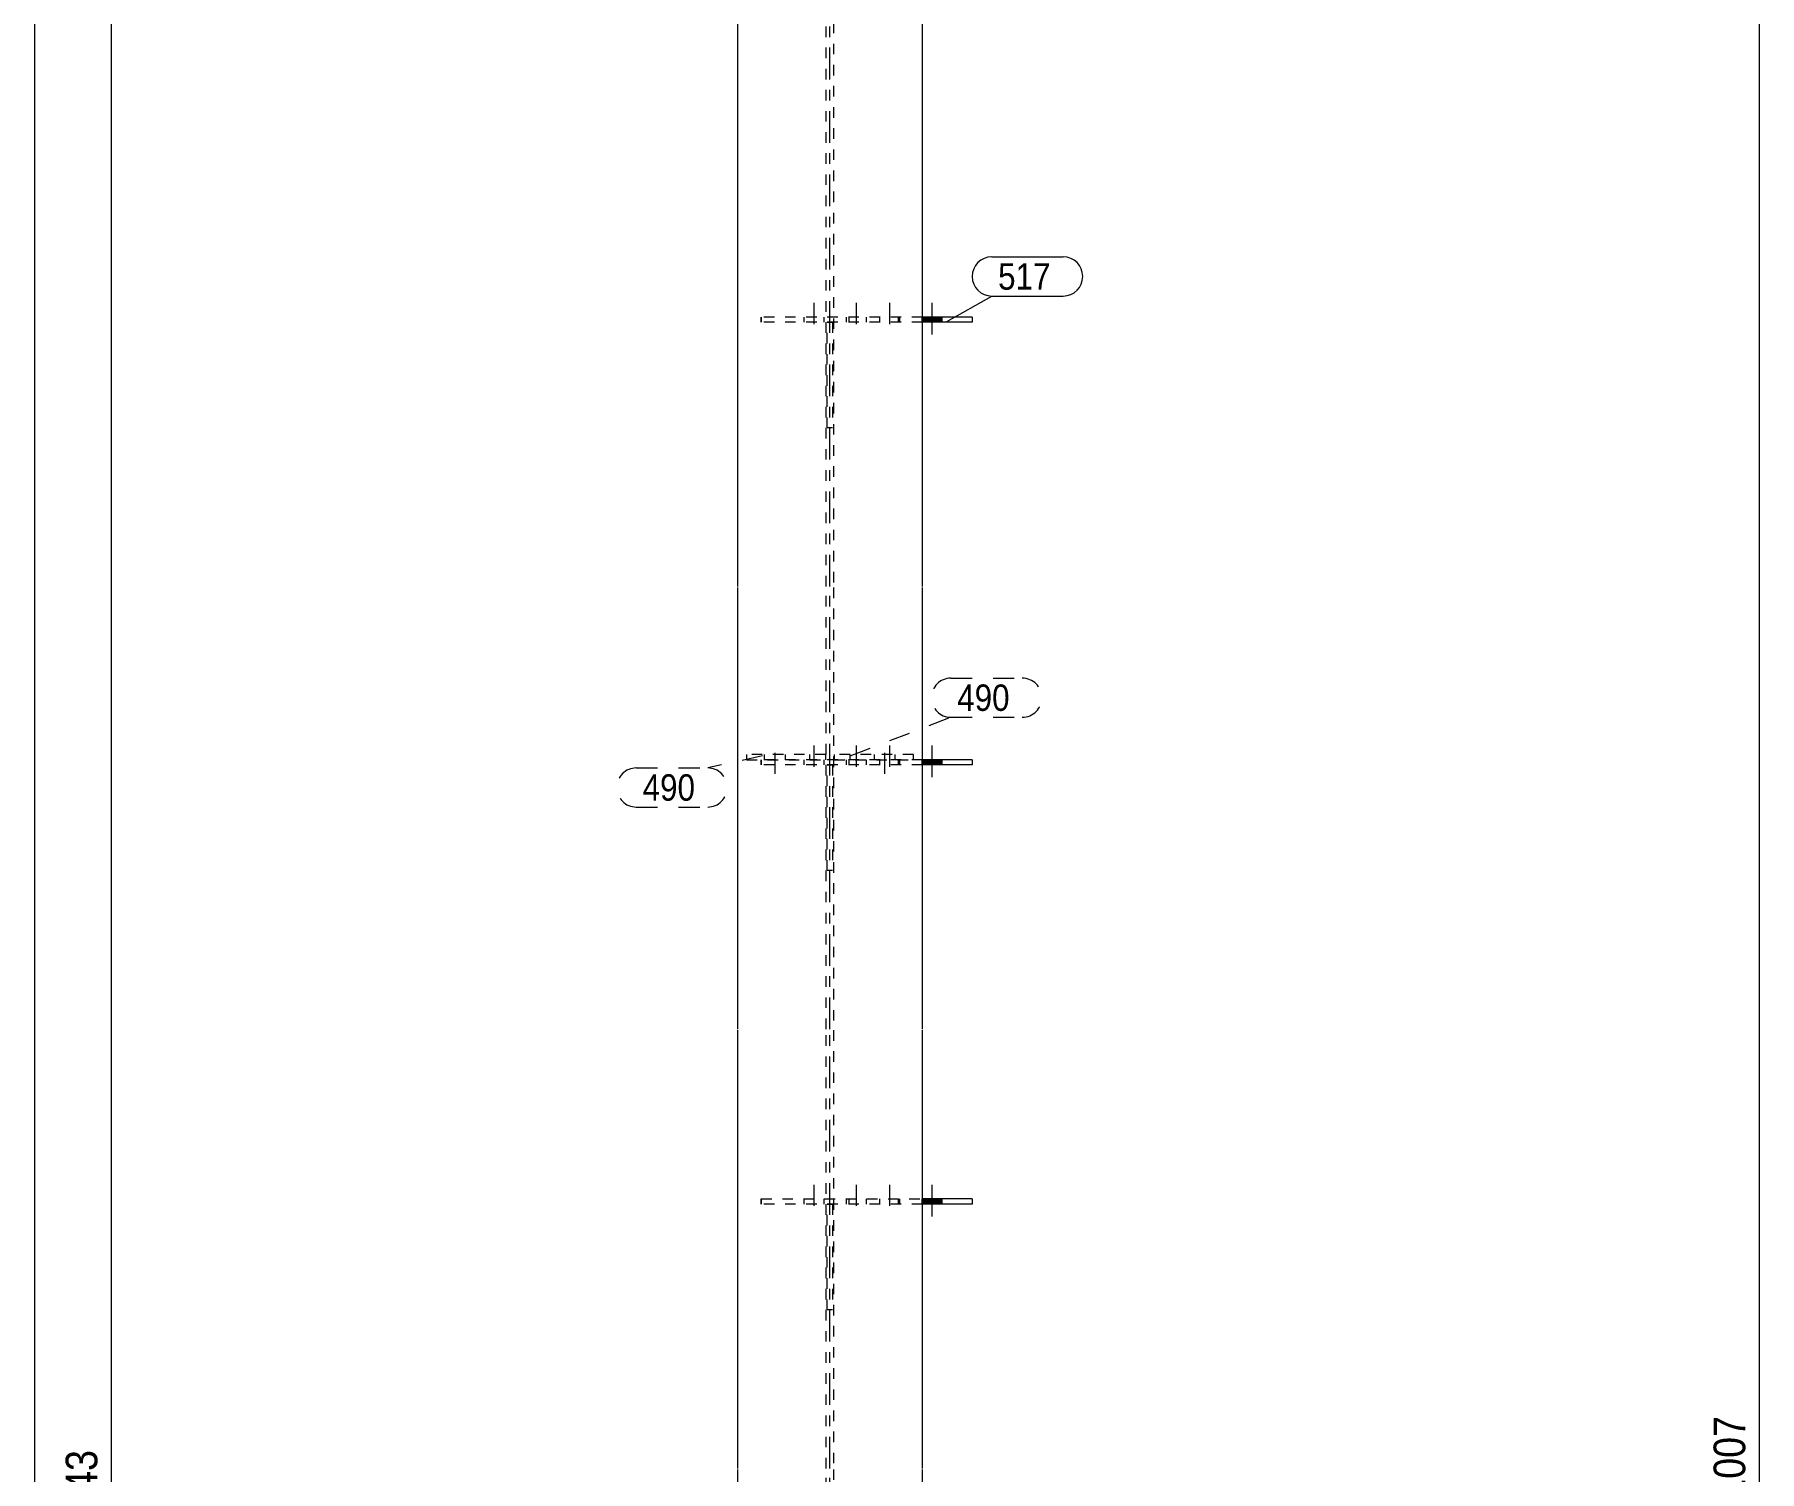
# Model space of a CAD drawing. Header units: millimetres. Extents: x 2 to 825, y 1 to 579.
# Drawn here: x 5 to 168.3, y 303.6 to 439.6 of the extents above; entities that cross this region are included whole.
import ezdxf

# ---------------------------------------------------------------- set-up
doc = ezdxf.new("R2010")
doc.units = ezdxf.units.MM
for name, pattern in [('XKITLINE00', [0]), ('XKITLINE01', [4, 1, -1, 1, -1]), ('XKITLINE02', [4, 2, -2]), ('XKITLINE03', [6, 3, -1, 1, -1])]:
    doc.linetypes.add(name, pattern=pattern)
for name, color, linetype, lineweight in [('Bolt', 3, 'Continuous', 0), ('Dimensions', 7, 'Continuous', 0), ('DrawingSheet', 5, 'Continuous', 0), ('Part', 2, 'Continuous', 0), ('PartMark', 7, 'Continuous', 0)]:
    doc.layers.add(name, color=color, linetype=linetype, lineweight=lineweight)
doc.styles.add('ARIAL', font='ARIAL.TTF')

# ---------------------------------------------------------------- blocks, each defined once
blk = doc.blocks.new('*A75')
at = {"layer": 'Bolt'}
blk.add_hatch(color=3, dxfattribs=at).paths.add_polyline_path([(90.89, 329.39), (90.89, 328.89), (89.01, 328.89), (89.01, 329.39)], flags=17)
at = {"layer": 'Bolt', "color": 3, "linetype": 'XKITLINE02', "lineweight": 0}
for p, q in [((78.77, 330.73), (78.77, 327.73)), ((82.79, 330.73), (82.79, 327.73)), ((85.93, 330.73), (85.93, 327.73)), ((77.83, 329.39), (77.83, 328.89)), ((79.71, 329.39), (79.71, 328.89)), ((81.85, 329.39), (81.85, 328.89)), ((83.73, 329.39), (83.73, 328.89)), ((84.99, 329.39), (84.99, 328.89)), ((86.87, 329.39), (86.87, 328.89))]:
    blk.add_line(p, q, dxfattribs=at)
at = {"layer": 'Bolt', "color": 3, "linetype": 'XKITLINE00', "lineweight": 0}
for p, q in [((89.95, 330.73), (89.95, 327.73)), ((89.01, 329.39), (89.01, 328.89)), ((90.89, 329.39), (90.89, 328.89))]:
    blk.add_line(p, q, dxfattribs=at)
blk = doc.blocks.new('*A77')
at = {"layer": 'Bolt'}
blk.add_hatch(color=3, dxfattribs=at).paths.add_polyline_path([(90.89, 370.97), (90.89, 370.47), (89.01, 370.47), (89.01, 370.97)], flags=17)
at = {"layer": 'Bolt', "color": 3, "linetype": 'XKITLINE02', "lineweight": 0}
for p, q in [((77.83, 370.97), (77.83, 370.47)), ((78.77, 372.31), (78.77, 369.31)), ((79.71, 370.97), (79.71, 370.47)), ((81.85, 370.97), (81.85, 370.47)), ((82.79, 372.31), (82.79, 369.31)), ((83.73, 370.97), (83.73, 370.47)), ((84.99, 370.97), (84.99, 370.47)), ((85.93, 372.31), (85.93, 369.31)), ((86.87, 370.97), (86.87, 370.47))]:
    blk.add_line(p, q, dxfattribs=at)
at = {"layer": 'Bolt', "color": 3, "linetype": 'XKITLINE00', "lineweight": 0}
for p, q in [((89.01, 370.97), (89.01, 370.47)), ((89.95, 372.31), (89.95, 369.31)), ((90.89, 370.97), (90.89, 370.47))]:
    blk.add_line(p, q, dxfattribs=at)
blk = doc.blocks.new('*A78')
at = {"layer": 'Bolt', "color": 3, "linetype": 'XKITLINE02', "lineweight": 0}
for p, q in [((75.1, 369.62), (75.1, 372.62)), ((74.11, 370.97), (74.11, 371.47)), ((76.08, 370.97), (76.08, 371.47))]:
    blk.add_line(p, q, dxfattribs=at)
blk = doc.blocks.new('*A80')
at = {"layer": 'Bolt'}
blk.add_hatch(color=3, dxfattribs=at).paths.add_polyline_path([(90.89, 412.87), (90.89, 412.37), (89.01, 412.37), (89.01, 412.87)], flags=17)
at = {"layer": 'Bolt', "color": 3, "linetype": 'XKITLINE02', "lineweight": 0}
for p, q in [((78.77, 414.21), (78.77, 411.21)), ((82.79, 414.21), (82.79, 411.21)), ((85.93, 414.21), (85.93, 411.21)), ((77.83, 412.87), (77.83, 412.37)), ((79.71, 412.87), (79.71, 412.37)), ((81.85, 412.87), (81.85, 412.37)), ((83.73, 412.87), (83.73, 412.37)), ((84.99, 412.87), (84.99, 412.37)), ((86.87, 412.87), (86.87, 412.37))]:
    blk.add_line(p, q, dxfattribs=at)
at = {"layer": 'Bolt', "color": 3, "linetype": 'XKITLINE00', "lineweight": 0}
for p, q in [((89.95, 414.21), (89.95, 411.21)), ((89.01, 412.87), (89.01, 412.37)), ((90.89, 412.87), (90.89, 412.37))]:
    blk.add_line(p, q, dxfattribs=at)
blk = doc.blocks.new('*A81')
at = {"layer": 'Bolt'}
blk.add_hatch(color=3, dxfattribs=at).paths.add_polyline_path([(90.89, 412.87), (90.89, 412.37), (89.01, 412.37), (89.01, 412.87)], flags=17)
at = {"layer": 'Bolt', "color": 3, "linetype": 'XKITLINE02', "lineweight": 0}
for p, q in [((78.77, 414.21), (78.77, 411.21)), ((82.79, 414.21), (82.79, 411.21)), ((85.93, 414.21), (85.93, 411.21)), ((77.83, 412.87), (77.83, 412.37)), ((79.71, 412.87), (79.71, 412.37)), ((81.85, 412.87), (81.85, 412.37)), ((83.73, 412.87), (83.73, 412.37)), ((84.99, 412.87), (84.99, 412.37)), ((86.87, 412.87), (86.87, 412.37))]:
    blk.add_line(p, q, dxfattribs=at)
at = {"layer": 'Bolt', "color": 3, "linetype": 'XKITLINE00', "lineweight": 0}
for p, q in [((89.95, 414.21), (89.95, 411.21)), ((89.01, 412.87), (89.01, 412.37)), ((90.89, 412.87), (90.89, 412.37))]:
    blk.add_line(p, q, dxfattribs=at)
blk = doc.blocks.new('*A82')
at = {"layer": 'Bolt', "color": 3, "linetype": 'XKITLINE02', "lineweight": 0}
for p, q in [((85.5, 369.62), (85.5, 372.62)), ((84.51, 370.97), (84.51, 371.47)), ((86.48, 370.97), (86.48, 371.47))]:
    blk.add_line(p, q, dxfattribs=at)
blk = doc.blocks.new('*A85')
at = {"layer": 'Part', "color": 7, "linetype": 'XKITLINE03', "lineweight": 0}
for p, q in [((80.3, 387.37), (80.3, 501.01)), ((80.3, 345.47), (80.3, 387.27)), ((80.3, 303.89), (80.3, 345.37)), ((80.3, 261.99), (80.3, 303.79))]:
    blk.add_line(p, q, dxfattribs=at)
at = {"layer": 'Part', "color": 2, "linetype": 'XKITLINE00', "lineweight": 0}
for p, q in [((71.55, 492.85), (71.55, 387.37)), ((89.05, 387.37), (89.05, 492.85)), ((71.55, 387.27), (71.55, 345.47)), ((89.05, 345.47), (89.05, 387.27)), ((71.55, 345.37), (71.55, 303.89)), ((89.05, 303.89), (89.05, 345.37)), ((71.55, 303.79), (71.55, 261.99)), ((89.05, 261.99), (89.05, 303.79))]:
    blk.add_line(p, q, dxfattribs=at)
at = {"layer": 'Part', "color": 7, "linetype": 'XKITLINE01', "lineweight": 0}
for p, q in [((79.95, 387.37), (79.95, 492.74)), ((80.65, 492.74), (80.65, 387.37)), ((79.95, 345.47), (79.95, 387.27)), ((80.65, 387.27), (80.65, 345.47)), ((79.95, 303.89), (79.95, 345.37)), ((80.65, 345.37), (80.65, 303.89)), ((79.95, 261.99), (79.95, 303.79)), ((80.65, 303.79), (80.65, 261.99))]:
    blk.add_line(p, q, dxfattribs=at)
blk = doc.blocks.new('*A102')
at = {"layer": 'Part', "color": 7, "linetype": 'XKITLINE01', "lineweight": 0}
for p, q in [((80.05, 328.89), (80.55, 328.89)), ((80.05, 318.89), (80.05, 328.89)), ((80.05, 328.89), (80.55, 328.89)), ((80.55, 328.89), (80.55, 318.89)), ((80.55, 318.89), (80.05, 318.89))]:
    blk.add_line(p, q, dxfattribs=at)
blk = doc.blocks.new('*A103')
at = {"layer": 'Part', "color": 7, "linetype": 'XKITLINE01', "lineweight": 0}
for p, q in [((73.8, 329.39), (73.8, 328.89)), ((73.8, 328.89), (73.8, 329.39)), ((73.8, 329.39), (89.05, 329.39)), ((89.05, 328.89), (73.8, 328.89)), ((82.12, 328.89), (82.12, 329.39)), ((86.8, 329.39), (86.8, 328.89)), ((86.8, 328.89), (86.8, 329.39))]:
    blk.add_line(p, q, dxfattribs=at)
at = {"layer": 'Part', "color": 2, "linetype": 'XKITLINE00', "lineweight": 0}
for p, q in [((93.75, 329.39), (89.05, 329.39)), ((93.75, 328.89), (89.05, 328.89)), ((93.75, 329.39), (93.75, 328.89))]:
    blk.add_line(p, q, dxfattribs=at)
blk = doc.blocks.new('*A105')
at = {"layer": 'Part', "color": 7, "linetype": 'XKITLINE01', "lineweight": 0}
for p, q in [((80.05, 370.47), (80.55, 370.47)), ((80.05, 360.47), (80.05, 370.47)), ((80.05, 370.47), (80.55, 370.47)), ((80.55, 370.47), (80.55, 360.47)), ((80.55, 360.47), (80.05, 360.47))]:
    blk.add_line(p, q, dxfattribs=at)
blk = doc.blocks.new('*A106')
at = {"layer": 'Part', "color": 7, "linetype": 'XKITLINE01', "lineweight": 0}
for p, q in [((73.8, 370.47), (73.8, 370.97)), ((73.8, 370.97), (73.8, 370.47)), ((89.05, 370.97), (73.8, 370.97)), ((82.12, 370.47), (82.12, 370.97)), ((86.8, 370.97), (86.8, 370.47)), ((86.8, 370.47), (86.8, 370.97)), ((89.05, 370.47), (73.8, 370.47))]:
    blk.add_line(p, q, dxfattribs=at)
at = {"layer": 'Part', "color": 2, "linetype": 'XKITLINE00', "lineweight": 0}
for p, q in [((93.75, 370.97), (89.05, 370.97)), ((93.75, 370.97), (93.75, 370.47)), ((93.75, 370.47), (89.05, 370.47))]:
    blk.add_line(p, q, dxfattribs=at)
blk = doc.blocks.new('*A107')
at = {"layer": 'Part', "color": 7, "linetype": 'XKITLINE01', "lineweight": 0}
for p, q in [((79.9, 371.47), (72.4, 371.47)), ((72.4, 371.47), (72.4, 370.97)), ((72.4, 370.97), (79.9, 370.97)), ((78.4, 370.97), (78.4, 371.47)), ((79.9, 370.97), (79.9, 371.47))]:
    blk.add_line(p, q, dxfattribs=at)
blk = doc.blocks.new('*A109')
at = {"layer": 'Part', "color": 7, "linetype": 'XKITLINE01', "lineweight": 0}
for p, q in [((80.05, 412.37), (80.55, 412.37)), ((80.05, 402.37), (80.05, 412.37)), ((80.05, 412.37), (80.55, 412.37)), ((80.55, 412.37), (80.55, 402.37)), ((80.55, 402.37), (80.05, 402.37))]:
    blk.add_line(p, q, dxfattribs=at)
blk = doc.blocks.new('*A110')
at = {"layer": 'Part', "color": 7, "linetype": 'XKITLINE01', "lineweight": 0}
for p, q in [((89.05, 412.87), (73.8, 412.87)), ((73.8, 412.37), (73.8, 412.87)), ((73.8, 412.87), (73.8, 412.37)), ((89.05, 412.37), (73.8, 412.37)), ((82.12, 412.37), (82.12, 412.87)), ((86.8, 412.87), (86.8, 412.37)), ((86.8, 412.37), (86.8, 412.87))]:
    blk.add_line(p, q, dxfattribs=at)
at = {"layer": 'Part', "color": 2, "linetype": 'XKITLINE00', "lineweight": 0}
for p, q in [((93.75, 412.87), (89.05, 412.87)), ((93.75, 412.37), (89.05, 412.37)), ((93.75, 412.87), (93.75, 412.37))]:
    blk.add_line(p, q, dxfattribs=at)
blk = doc.blocks.new('*A111')
at = {"layer": 'Part', "color": 7, "linetype": 'XKITLINE01', "lineweight": 0}
for p, q in [((88.2, 371.47), (80.7, 371.47)), ((80.7, 371.47), (80.7, 370.97)), ((80.7, 370.97), (88.2, 370.97)), ((82.2, 370.97), (82.2, 371.47)), ((88.2, 370.97), (88.2, 371.47))]:
    blk.add_line(p, q, dxfattribs=at)
blk = doc.blocks.new('*A175')
at = {"layer": 'DrawingSheet', "color": 5, "linetype": 'XKITLINE00', "lineweight": 0}
blk.add_line((5, 579), (5, 5), dxfattribs=at)
blk = doc.blocks.new('*A267')
at = {"layer": 'Dimensions', "color": 7, "linetype": 'XKITLINE00', "lineweight": 0}
blk.add_line((12.3, 143.91), (12.3, 458.66), dxfattribs=at)
at = {"layer": 'Dimensions', "color": 3, "style": 'ARIAL', "width": 0.85}
blk.add_text('10943', height=3, rotation=90.0002, dxfattribs=at).set_placement((10.95, 295.72))
blk = doc.blocks.new('*A271')
at = {"layer": 'Dimensions', "color": 7, "linetype": 'XKITLINE00', "lineweight": 0}
blk.add_line((168.3, 143.91), (168.3, 465.09), dxfattribs=at)
at = {"layer": 'Dimensions', "color": 3, "style": 'ARIAL', "width": 0.85}
blk.add_text('11007', height=3, rotation=90.0002, dxfattribs=at).set_placement((166.95, 298.94))
blk = doc.blocks.new('*A280')
at = {"layer": 'PartMark', "color": 7, "linetype": 'XKITLINE02', "lineweight": 0}
for p, q in [((91.75, 378.69), (98.51, 378.69)), ((82.23, 371.34), (91.75, 374.99)), ((91.75, 374.99), (98.51, 374.99))]:
    blk.add_line(p, q, dxfattribs=at)
for centre, start, end in [((91.75, 376.84), 90, 270), ((98.51, 376.84), 270, 90)]:
    blk.add_arc(centre, 1.85, start, end, dxfattribs=at)
at = {"layer": 'PartMark', "color": 3, "style": 'ARIAL', "width": 0.85}
blk.add_text('490', height=2.5, dxfattribs=at).set_placement((92.35, 375.59))
blk = doc.blocks.new('*A281')
at = {"layer": 'PartMark', "color": 7, "linetype": 'XKITLINE00', "lineweight": 0}
for p, q in [((95.62, 418.56), (102.38, 418.56)), ((91.37, 412.46), (95.62, 414.86)), ((95.62, 414.86), (102.38, 414.86))]:
    blk.add_line(p, q, dxfattribs=at)
for centre, start, end in [((95.62, 416.71), 90, 270), ((102.38, 416.71), 270, 90)]:
    blk.add_arc(centre, 1.85, start, end, dxfattribs=at)
at = {"layer": 'PartMark', "color": 3, "style": 'ARIAL', "width": 0.85}
blk.add_text('517', height=2.5, dxfattribs=at).set_placement((96.22, 415.46))
blk = doc.blocks.new('*A283')
at = {"layer": 'PartMark', "color": 7, "linetype": 'XKITLINE02', "lineweight": 0}
for p, q in [((73.93, 371.34), (68.73, 370.19)), ((61.97, 370.19), (68.73, 370.19)), ((61.97, 366.49), (68.73, 366.49))]:
    blk.add_line(p, q, dxfattribs=at)
for centre, start, end in [((61.97, 368.34), 90, 270), ((68.73, 368.34), 270, 90)]:
    blk.add_arc(centre, 1.85, start, end, dxfattribs=at)
at = {"layer": 'PartMark', "color": 3, "style": 'ARIAL', "width": 0.85}
blk.add_text('490', height=2.5, dxfattribs=at).set_placement((62.57, 367.09))

msp = doc.modelspace()

# ---------------------------------------------------------------- block references
at = {"lineweight": 0}
for name in ['*A175', '*A271', '*A267', '*A281', '*A80', '*A81', '*A110', '*A109', '*A280', '*A78', '*A82', '*A283', '*A107', '*A106', '*A77', '*A111', '*A105', '*A75', '*A103', '*A102']:
    msp.add_blockref(name, (0, 0), dxfattribs=at)
at = {"layer": 'Part', "lineweight": 0}
msp.add_blockref('*A85', (0, 0), dxfattribs=at)

doc.saveas('drawing.dxf')
